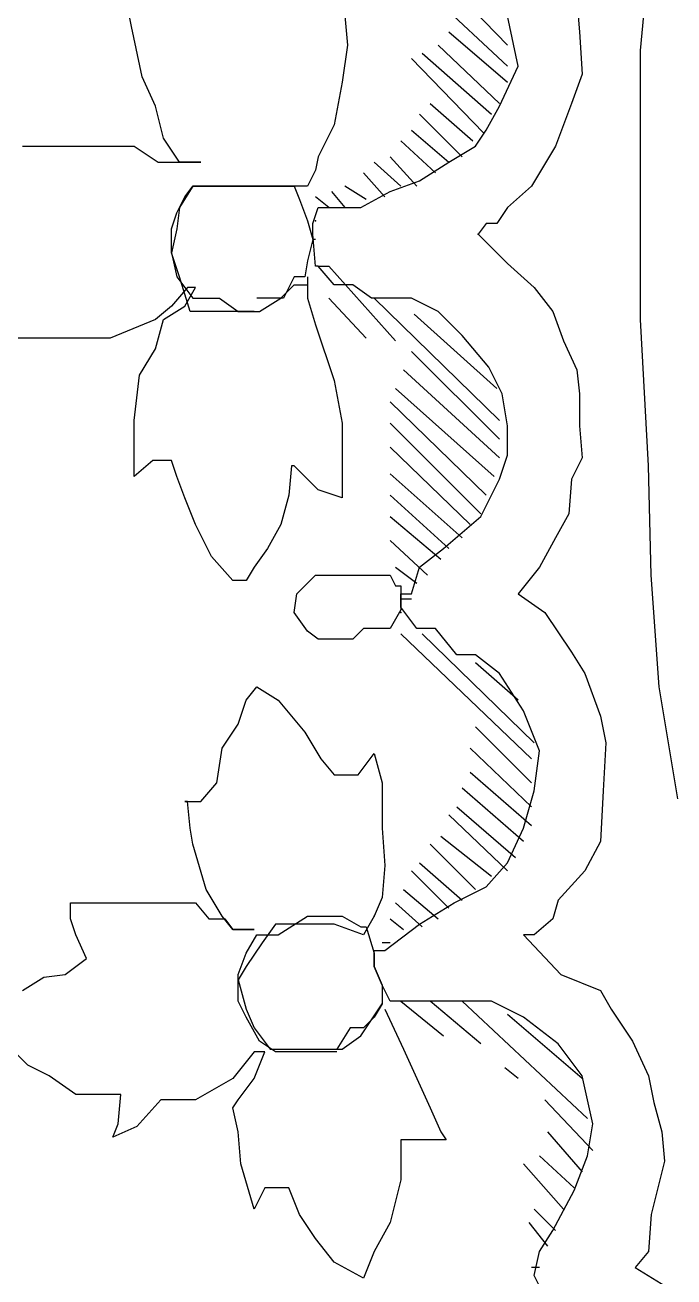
# Model space of a CAD drawing. Extents: x 731654 to 732244, y 4380181 to 4381208.
# Drawn here: x 731680.75 to 731683.185, y 4381038.285 to 4381042.985 of the extents above; entities that cross this region are included whole.
import ezdxf

# ---------------------------------------------------------------- set-up
doc = ezdxf.new("R2010")
doc.units = 0
doc.layers.get('0').update_dxf_attribs({"linetype": 'CONTINUOUS'})

msp = doc.modelspace()

# ---------------------------------------------------------------- linework, layer by layer
at = {"color": 0, "linetype": 'CONTINUOUS'}
for p, q in [((731683.06, 4381042.89), (731683.1, 4381043.33)), ((731683.06, 4381042.89), (731683.1, 4381043.33)), ((731682.27, 4381043.21), (731682.56, 4381042.91)), ((731682.27, 4381043.21), (731682.56, 4381042.91)), ((731682.56, 4381042.83), (731682.24, 4381043.13)), ((731682.56, 4381042.83), (731682.24, 4381043.13)), ((731681.15, 4381042.98), (731681.13, 4381043.08)), ((731681.15, 4381042.98), (731681.13, 4381043.08)), ((731682.82, 4381043.08), (731682.83, 4381042.96)), ((731682.82, 4381043.08), (731682.83, 4381042.96)), ((731681.95, 4381043.02), (731681.96, 4381042.91)), ((731681.95, 4381043.02), (731681.96, 4381042.91)), ((731682.6, 4381042.83), (731682.56, 4381043.02)), ((731682.6, 4381042.83), (731682.56, 4381043.02)), ((731681.19, 4381042.79), (731681.15, 4381042.98)), ((731681.19, 4381042.79), (731681.15, 4381042.98)), ((731682.34, 4381042.96), (731682.56, 4381042.77)), ((731682.34, 4381042.96), (731682.56, 4381042.77)), ((731682.83, 4381042.96), (731682.84, 4381042.8)), ((731682.83, 4381042.96), (731682.84, 4381042.8)), ((731681.96, 4381042.91), (731681.94, 4381042.77)), ((731681.96, 4381042.91), (731681.94, 4381042.77)), ((731682.24, 4381042.88), (731682.5, 4381042.65)), ((731682.24, 4381042.88), (731682.5, 4381042.65)), ((731682.53, 4381042.69), (731682.3, 4381042.91)), ((731682.53, 4381042.69), (731682.3, 4381042.91)), ((731683.06, 4381042.38), (731683.06, 4381042.89)), ((731683.06, 4381042.38), (731683.06, 4381042.89)), ((731682.47, 4381042.58), (731682.2, 4381042.86)), ((731682.47, 4381042.58), (731682.2, 4381042.86)), ((731682.53, 4381042.68), (731682.6, 4381042.83)), ((731682.53, 4381042.68), (731682.6, 4381042.83)), ((731681.24, 4381042.68), (731681.19, 4381042.79)), ((731681.24, 4381042.68), (731681.19, 4381042.79)), ((731682.84, 4381042.8), (731682.8, 4381042.69)), ((731682.84, 4381042.8), (731682.8, 4381042.69)), ((731681.94, 4381042.77), (731681.91, 4381042.61)), ((731681.94, 4381042.77), (731681.91, 4381042.61)), ((731681.27, 4381042.56), (731681.24, 4381042.68)), ((731681.27, 4381042.56), (731681.24, 4381042.68)), ((731682.27, 4381042.69), (731682.43, 4381042.55)), ((731682.27, 4381042.69), (731682.43, 4381042.55)), ((731682.48, 4381042.59), (731682.53, 4381042.68)), ((731682.48, 4381042.59), (731682.53, 4381042.68)), ((731682.8, 4381042.69), (731682.74, 4381042.53)), ((731682.8, 4381042.69), (731682.74, 4381042.53)), ((731682.39, 4381042.49), (731682.23, 4381042.65)), ((731682.39, 4381042.49), (731682.23, 4381042.65)), ((731681.91, 4381042.61), (731681.85, 4381042.49)), ((731681.91, 4381042.61), (731681.85, 4381042.49)), ((731682.2, 4381042.59), (731682.34, 4381042.47)), ((731682.2, 4381042.59), (731682.34, 4381042.47)), ((731682.44, 4381042.53), (731682.48, 4381042.59)), ((731682.44, 4381042.53), (731682.48, 4381042.59)), ((731681.33, 4381042.47), (731681.27, 4381042.56)), ((731681.33, 4381042.47), (731681.27, 4381042.56)), ((731682.29, 4381042.43), (731682.16, 4381042.55)), ((731682.29, 4381042.43), (731682.16, 4381042.55)), ((731680.74, 4381042.53), (731680.85, 4381042.53)), ((731680.74, 4381042.53), (731680.85, 4381042.53)), ((731680.85, 4381042.53), (731680.95, 4381042.53)), ((731680.85, 4381042.53), (731680.95, 4381042.53)), ((731680.95, 4381042.53), (731681.16, 4381042.53)), ((731680.95, 4381042.53), (731681.16, 4381042.53)), ((731681.16, 4381042.53), (731681.25, 4381042.47)), ((731681.16, 4381042.53), (731681.25, 4381042.47)), ((731682.34, 4381042.47), (731682.44, 4381042.53)), ((731682.34, 4381042.47), (731682.44, 4381042.53)), ((731682.74, 4381042.53), (731682.65, 4381042.38)), ((731682.74, 4381042.53), (731682.65, 4381042.38)), ((731681.25, 4381042.47), (731681.32, 4381042.47)), ((731681.25, 4381042.47), (731681.32, 4381042.47)), ((731681.32, 4381042.47), (731681.38, 4381042.47)), ((731681.32, 4381042.47), (731681.38, 4381042.47)), ((731681.4, 4381042.47), (731681.33, 4381042.47)), ((731681.4, 4381042.47), (731681.33, 4381042.47)), ((731681.38, 4381042.47), (731681.41, 4381042.47)), ((731681.38, 4381042.47), (731681.41, 4381042.47)), ((731681.41, 4381042.47), (731681.4, 4381042.47)), ((731681.41, 4381042.47), (731681.4, 4381042.47)), ((731681.85, 4381042.49), (731681.84, 4381042.44)), ((731681.85, 4381042.49), (731681.84, 4381042.44)), ((731682.16, 4381042.38), (731682.06, 4381042.47)), ((731682.16, 4381042.38), (731682.06, 4381042.47)), ((731682.12, 4381042.49), (731682.22, 4381042.38)), ((731682.12, 4381042.49), (731682.22, 4381042.38)), ((731682.23, 4381042.4), (731682.34, 4381042.47)), ((731682.23, 4381042.4), (731682.34, 4381042.47)), ((731681.84, 4381042.44), (731681.81, 4381042.38)), ((731681.84, 4381042.44), (731681.81, 4381042.38)), ((731682.02, 4381042.43), (731682.1, 4381042.34)), ((731682.02, 4381042.43), (731682.1, 4381042.34)), ((731682.12, 4381042.36), (731682.23, 4381042.4)), ((731682.12, 4381042.36), (731682.23, 4381042.4)), ((731681.38, 4381042.38), (731681.33, 4381042.3)), ((731681.38, 4381042.38), (731681.33, 4381042.3)), ((731681.35, 4381042.34), (731681.38, 4381042.38)), ((731681.35, 4381042.34), (731681.38, 4381042.38)), ((731681.47, 4381042.38), (731681.38, 4381042.38)), ((731681.38, 4381042.38), (731681.44, 4381042.38)), ((731681.47, 4381042.38), (731681.38, 4381042.38)), ((731681.38, 4381042.38), (731681.44, 4381042.38)), ((731681.44, 4381042.38), (731681.5, 4381042.38)), ((731681.44, 4381042.38), (731681.5, 4381042.38)), ((731681.56, 4381042.38), (731681.47, 4381042.38)), ((731681.56, 4381042.38), (731681.47, 4381042.38)), ((731681.5, 4381042.38), (731681.58, 4381042.38)), ((731681.5, 4381042.38), (731681.58, 4381042.38)), ((731681.64, 4381042.38), (731681.56, 4381042.38)), ((731681.64, 4381042.38), (731681.56, 4381042.38)), ((731681.58, 4381042.38), (731681.66, 4381042.38)), ((731681.58, 4381042.38), (731681.66, 4381042.38)), ((731681.75, 4381042.38), (731681.64, 4381042.38)), ((731681.75, 4381042.38), (731681.64, 4381042.38)), ((731681.66, 4381042.38), (731681.76, 4381042.38)), ((731681.66, 4381042.38), (731681.76, 4381042.38)), ((731681.81, 4381042.38), (731681.75, 4381042.38)), ((731681.81, 4381042.38), (731681.75, 4381042.38)), ((731681.76, 4381042.38), (731681.78, 4381042.33)), ((731681.76, 4381042.38), (731681.78, 4381042.33)), ((731681.9, 4381042.36), (731681.95, 4381042.3)), ((731681.9, 4381042.36), (731681.95, 4381042.3)), ((731682.03, 4381042.33), (731681.95, 4381042.38)), ((731682.03, 4381042.33), (731681.95, 4381042.38)), ((731682.01, 4381042.3), (731682.12, 4381042.36)), ((731682.01, 4381042.3), (731682.12, 4381042.36)), ((731682.65, 4381042.38), (731682.56, 4381042.3)), ((731682.65, 4381042.38), (731682.56, 4381042.3)), ((731683.06, 4381041.88), (731683.06, 4381042.38)), ((731683.06, 4381041.88), (731683.06, 4381042.38)), ((731681.32, 4381042.28), (731681.35, 4381042.34)), ((731681.32, 4381042.28), (731681.35, 4381042.34)), ((731681.78, 4381042.33), (731681.81, 4381042.25)), ((731681.78, 4381042.33), (731681.81, 4381042.25)), ((731681.89, 4381042.3), (731681.84, 4381042.34)), ((731681.89, 4381042.3), (731681.84, 4381042.34)), ((731681.3, 4381042.22), (731681.32, 4381042.28)), ((731681.3, 4381042.22), (731681.32, 4381042.28)), ((731681.33, 4381042.3), (731681.32, 4381042.22)), ((731681.33, 4381042.3), (731681.32, 4381042.22)), ((731681.83, 4381042.24), (731681.85, 4381042.3)), ((731681.83, 4381042.24), (731681.85, 4381042.3)), ((731681.85, 4381042.3), (731681.89, 4381042.3)), ((731681.85, 4381042.3), (731681.89, 4381042.3)), ((731681.89, 4381042.3), (731682.01, 4381042.3)), ((731681.89, 4381042.3), (731682.01, 4381042.3)), ((731682.56, 4381042.3), (731682.52, 4381042.24)), ((731682.56, 4381042.3), (731682.52, 4381042.24)), ((731681.32, 4381042.22), (731681.3, 4381042.13)), ((731681.3, 4381042.13), (731681.3, 4381042.22)), ((731681.32, 4381042.22), (731681.3, 4381042.13)), ((731681.3, 4381042.13), (731681.3, 4381042.22)), ((731681.81, 4381042.25), (731681.83, 4381042.18)), ((731681.81, 4381042.25), (731681.83, 4381042.18)), ((731681.83, 4381042.2), (731681.83, 4381042.24)), ((731681.83, 4381042.2), (731681.83, 4381042.24)), ((731682.48, 4381042.24), (731682.45, 4381042.2)), ((731682.48, 4381042.24), (731682.45, 4381042.2)), ((731682.52, 4381042.24), (731682.48, 4381042.24)), ((731682.52, 4381042.24), (731682.48, 4381042.24)), ((731681.83, 4381042.18), (731681.81, 4381042.1)), ((731681.83, 4381042.18), (731681.81, 4381042.1)), ((731681.84, 4381042.08), (731681.83, 4381042.2)), ((731681.84, 4381042.08), (731681.83, 4381042.2)), ((731681.84, 4381042.18), (731681.83, 4381042.18)), ((731681.84, 4381042.18), (731681.83, 4381042.18)), ((731682.45, 4381042.2), (731682.56, 4381042.09)), ((731682.45, 4381042.2), (731682.56, 4381042.09)), ((731681.3, 4381042.13), (731681.32, 4381042.04)), ((731681.33, 4381042.04), (731681.3, 4381042.13)), ((731681.3, 4381042.13), (731681.32, 4381042.04)), ((731681.33, 4381042.04), (731681.3, 4381042.13)), ((731681.81, 4381042.1), (731681.8, 4381042.04)), ((731681.81, 4381042.1), (731681.8, 4381042.04)), ((731681.85, 4381042.08), (731681.84, 4381042.08)), ((731681.85, 4381042.08), (731681.84, 4381042.08)), ((731681.91, 4381042.01), (731681.85, 4381042.08)), ((731681.85, 4381042.08), (731681.89, 4381042.08)), ((731681.91, 4381042.01), (731681.85, 4381042.08)), ((731681.85, 4381042.08), (731681.89, 4381042.08)), ((731681.89, 4381042.08), (731682.14, 4381041.8)), ((731681.89, 4381042.08), (731682.14, 4381041.8)), ((731682.56, 4381042.09), (731682.66, 4381042)), ((731682.56, 4381042.09), (731682.66, 4381042)), ((731681.32, 4381042.04), (731681.38, 4381041.96)), ((731681.32, 4381042.04), (731681.38, 4381041.96)), ((731681.37, 4381041.91), (731681.33, 4381042.04)), ((731681.37, 4381041.91), (731681.33, 4381042.04)), ((731681.76, 4381042.04), (731681.72, 4381041.96)), ((731681.76, 4381042.04), (731681.72, 4381041.96)), ((731681.8, 4381042.04), (731681.76, 4381042.04)), ((731681.8, 4381042.04), (731681.76, 4381042.04)), ((731681.81, 4381042.04), (731681.81, 4381041.96)), ((731681.81, 4381042.04), (731681.81, 4381041.96)), ((731681.36, 4381042), (731681.3, 4381041.93)), ((731681.36, 4381042), (731681.3, 4381041.93)), ((731681.35, 4381041.93), (731681.39, 4381042)), ((731681.35, 4381041.93), (731681.39, 4381042)), ((731681.39, 4381042), (731681.36, 4381042)), ((731681.39, 4381042), (731681.36, 4381042)), ((731681.71, 4381041.96), (731681.76, 4381042.01)), ((731681.71, 4381041.96), (731681.76, 4381042.01)), ((731681.76, 4381042.01), (731681.81, 4381042.01)), ((731681.76, 4381042.01), (731681.81, 4381042.01)), ((731681.98, 4381042.01), (731681.91, 4381042.01)), ((731681.98, 4381042.01), (731681.91, 4381042.01)), ((731682.05, 4381041.96), (731681.98, 4381042.01)), ((731682.05, 4381041.96), (731681.98, 4381042.01)), ((731682.66, 4381042), (731682.73, 4381041.91)), ((731682.66, 4381042), (731682.73, 4381041.91)), ((731681.3, 4381041.93), (731681.24, 4381041.88)), ((731681.3, 4381041.93), (731681.24, 4381041.88)), ((731681.27, 4381041.88), (731681.35, 4381041.93)), ((731681.27, 4381041.88), (731681.35, 4381041.93)), ((731681.38, 4381041.96), (731681.48, 4381041.96)), ((731681.38, 4381041.96), (731681.48, 4381041.96)), ((731681.48, 4381041.96), (731681.55, 4381041.91)), ((731681.48, 4381041.96), (731681.55, 4381041.91)), ((731681.67, 4381041.96), (731681.62, 4381041.96)), ((731681.67, 4381041.96), (731681.62, 4381041.96)), ((731681.63, 4381041.91), (731681.71, 4381041.96)), ((731681.63, 4381041.91), (731681.71, 4381041.96)), ((731681.72, 4381041.96), (731681.67, 4381041.96)), ((731681.72, 4381041.96), (731681.67, 4381041.96)), ((731681.81, 4381041.96), (731681.84, 4381041.86)), ((731681.81, 4381041.96), (731681.84, 4381041.86)), ((731682.03, 4381041.81), (731681.89, 4381041.96)), ((731682.03, 4381041.81), (731681.89, 4381041.96)), ((731682.2, 4381041.96), (731682.05, 4381041.96)), ((731682.2, 4381041.96), (731682.05, 4381041.96)), ((731682.53, 4381041.5), (731682.06, 4381041.96)), ((731682.53, 4381041.5), (731682.06, 4381041.96)), ((731682.3, 4381041.91), (731682.2, 4381041.96)), ((731682.3, 4381041.91), (731682.2, 4381041.96)), ((731681.24, 4381041.88), (731681.07, 4381041.81)), ((731681.24, 4381041.88), (731681.07, 4381041.81)), ((731681.24, 4381041.77), (731681.27, 4381041.88)), ((731681.24, 4381041.77), (731681.27, 4381041.88)), ((731681.42, 4381041.91), (731681.37, 4381041.91)), ((731681.42, 4381041.91), (731681.37, 4381041.91)), ((731681.47, 4381041.91), (731681.42, 4381041.91)), ((731681.47, 4381041.91), (731681.42, 4381041.91)), ((731681.53, 4381041.91), (731681.47, 4381041.91)), ((731681.53, 4381041.91), (731681.47, 4381041.91)), ((731681.61, 4381041.91), (731681.53, 4381041.91)), ((731681.61, 4381041.91), (731681.53, 4381041.91)), ((731681.55, 4381041.91), (731681.63, 4381041.91)), ((731681.55, 4381041.91), (731681.63, 4381041.91)), ((731682.21, 4381041.9), (731682.52, 4381041.62)), ((731682.21, 4381041.9), (731682.52, 4381041.62)), ((731682.39, 4381041.82), (731682.3, 4381041.91)), ((731682.39, 4381041.82), (731682.3, 4381041.91)), ((731682.73, 4381041.91), (731682.77, 4381041.8)), ((731682.73, 4381041.91), (731682.77, 4381041.8)), ((731683.09, 4381041.33), (731683.06, 4381041.88)), ((731683.09, 4381041.33), (731683.06, 4381041.88)), ((731681.84, 4381041.86), (731681.91, 4381041.65)), ((731681.84, 4381041.86), (731681.91, 4381041.65)), ((731680.82, 4381041.81), (731680.71, 4381041.81)), ((731680.82, 4381041.81), (731680.71, 4381041.81)), ((731680.93, 4381041.81), (731680.82, 4381041.81)), ((731680.93, 4381041.81), (731680.82, 4381041.81)), ((731681.07, 4381041.81), (731680.93, 4381041.81)), ((731681.07, 4381041.81), (731680.93, 4381041.81)), ((731682.49, 4381041.7), (731682.39, 4381041.82)), ((731682.49, 4381041.7), (731682.39, 4381041.82)), ((731682.77, 4381041.8), (731682.82, 4381041.69)), ((731682.77, 4381041.8), (731682.82, 4381041.69)), ((731681.18, 4381041.67), (731681.24, 4381041.77)), ((731681.18, 4381041.67), (731681.24, 4381041.77)), ((731682.2, 4381041.76), (731682.53, 4381041.43)), ((731682.2, 4381041.76), (731682.53, 4381041.43)), ((731682.54, 4381041.6), (731682.49, 4381041.7)), ((731682.54, 4381041.6), (731682.49, 4381041.7)), ((731681.16, 4381041.5), (731681.18, 4381041.67)), ((731681.16, 4381041.5), (731681.18, 4381041.67)), ((731681.91, 4381041.65), (731681.94, 4381041.49)), ((731681.91, 4381041.65), (731681.94, 4381041.49)), ((731682.53, 4381041.36), (731682.17, 4381041.69)), ((731682.53, 4381041.36), (731682.17, 4381041.69)), ((731682.82, 4381041.69), (731682.83, 4381041.6)), ((731682.82, 4381041.69), (731682.83, 4381041.6)), ((731682.14, 4381041.62), (731682.51, 4381041.29)), ((731682.14, 4381041.62), (731682.51, 4381041.29)), ((731682.56, 4381041.48), (731682.54, 4381041.6)), ((731682.56, 4381041.48), (731682.54, 4381041.6)), ((731682.83, 4381041.6), (731682.83, 4381041.48)), ((731682.83, 4381041.6), (731682.83, 4381041.48)), ((731682.48, 4381041.22), (731682.12, 4381041.57)), ((731682.48, 4381041.22), (731682.12, 4381041.57)), ((731681.16, 4381041.4), (731681.16, 4381041.5)), ((731681.16, 4381041.4), (731681.16, 4381041.5)), ((731681.94, 4381041.49), (731681.94, 4381041.39)), ((731681.94, 4381041.49), (731681.94, 4381041.39)), ((731682.12, 4381041.49), (731682.46, 4381041.15)), ((731682.12, 4381041.49), (731682.46, 4381041.15)), ((731682.56, 4381041.37), (731682.56, 4381041.48)), ((731682.56, 4381041.37), (731682.56, 4381041.48)), ((731682.83, 4381041.48), (731682.84, 4381041.36)), ((731682.83, 4381041.48), (731682.84, 4381041.36)), ((731681.16, 4381041.29), (731681.16, 4381041.4)), ((731681.16, 4381041.29), (731681.16, 4381041.4)), ((731681.94, 4381041.39), (731681.94, 4381041.3)), ((731681.94, 4381041.39), (731681.94, 4381041.3)), ((731682.42, 4381041.11), (731682.12, 4381041.4)), ((731682.42, 4381041.11), (731682.12, 4381041.4)), ((731682.53, 4381041.28), (731682.56, 4381041.37)), ((731682.53, 4381041.28), (731682.56, 4381041.37)), ((731681.23, 4381041.35), (731681.16, 4381041.29)), ((731681.23, 4381041.35), (731681.16, 4381041.29)), ((731681.3, 4381041.35), (731681.23, 4381041.35)), ((731681.3, 4381041.35), (731681.23, 4381041.35)), ((731681.32, 4381041.29), (731681.3, 4381041.35)), ((731681.32, 4381041.29), (731681.3, 4381041.35)), ((731681.75, 4381041.33), (731681.74, 4381041.22)), ((731681.75, 4381041.33), (731681.74, 4381041.22)), ((731681.76, 4381041.33), (731681.75, 4381041.33)), ((731681.76, 4381041.33), (731681.75, 4381041.33)), ((731681.85, 4381041.24), (731681.76, 4381041.33)), ((731681.85, 4381041.24), (731681.76, 4381041.33)), ((731682.84, 4381041.36), (731682.8, 4381041.28)), ((731682.84, 4381041.36), (731682.8, 4381041.28)), ((731683.1, 4381040.92), (731683.09, 4381041.33)), ((731683.1, 4381040.92), (731683.09, 4381041.33)), ((731681.35, 4381041.21), (731681.32, 4381041.29)), ((731681.35, 4381041.21), (731681.32, 4381041.29)), ((731681.94, 4381041.3), (731681.94, 4381041.24)), ((731681.94, 4381041.3), (731681.94, 4381041.24)), ((731682.12, 4381041.3), (731682.39, 4381041.06)), ((731682.12, 4381041.3), (731682.39, 4381041.06)), ((731682.46, 4381041.14), (731682.53, 4381041.28)), ((731682.46, 4381041.14), (731682.53, 4381041.28)), ((731682.8, 4381041.28), (731682.79, 4381041.15)), ((731682.8, 4381041.28), (731682.79, 4381041.15)), ((731681.94, 4381041.21), (731681.85, 4381041.24)), ((731681.94, 4381041.21), (731681.85, 4381041.24)), ((731681.94, 4381041.24), (731681.94, 4381041.21)), ((731681.94, 4381041.24), (731681.94, 4381041.21)), ((731681.39, 4381041.11), (731681.35, 4381041.21)), ((731681.39, 4381041.11), (731681.35, 4381041.21)), ((731681.74, 4381041.22), (731681.71, 4381041.11)), ((731681.74, 4381041.22), (731681.71, 4381041.11)), ((731682.34, 4381041.02), (731682.12, 4381041.22)), ((731682.34, 4381041.02), (731682.12, 4381041.22)), ((731682.12, 4381041.14), (731682.31, 4381040.98)), ((731682.12, 4381041.14), (731682.31, 4381040.98)), ((731682.32, 4381041.02), (731682.46, 4381041.14)), ((731682.32, 4381041.02), (731682.46, 4381041.14)), ((731682.79, 4381041.15), (731682.74, 4381041.06)), ((731682.79, 4381041.15), (731682.74, 4381041.06)), ((731681.45, 4381040.99), (731681.39, 4381041.11)), ((731681.45, 4381040.99), (731681.39, 4381041.11)), ((731681.71, 4381041.11), (731681.66, 4381041.02)), ((731681.71, 4381041.11), (731681.66, 4381041.02)), ((731682.26, 4381040.92), (731682.12, 4381041.05)), ((731682.26, 4381040.92), (731682.12, 4381041.05)), ((731682.74, 4381041.06), (731682.68, 4381040.95)), ((731682.74, 4381041.06), (731682.68, 4381040.95)), ((731681.53, 4381040.9), (731681.45, 4381040.99)), ((731681.53, 4381040.9), (731681.45, 4381040.99)), ((731681.66, 4381041.02), (731681.61, 4381040.95)), ((731681.66, 4381041.02), (731681.61, 4381040.95)), ((731682.23, 4381040.95), (731682.32, 4381041.02)), ((731682.23, 4381040.95), (731682.32, 4381041.02)), ((731681.61, 4381040.95), (731681.58, 4381040.9)), ((731681.61, 4381040.95), (731681.58, 4381040.9)), ((731682.14, 4381040.95), (731682.22, 4381040.89)), ((731682.14, 4381040.95), (731682.22, 4381040.89)), ((731682.2, 4381040.85), (731682.23, 4381040.95)), ((731682.2, 4381040.85), (731682.23, 4381040.95)), ((731682.68, 4381040.95), (731682.64, 4381040.9)), ((731682.68, 4381040.95), (731682.64, 4381040.9)), ((731681.58, 4381040.9), (731681.53, 4381040.9)), ((731681.58, 4381040.9), (731681.53, 4381040.9)), ((731681.77, 4381040.85), (731681.84, 4381040.92)), ((731681.77, 4381040.85), (731681.84, 4381040.92)), ((731681.84, 4381040.92), (731681.93, 4381040.92)), ((731681.84, 4381040.92), (731681.93, 4381040.92)), ((731681.93, 4381040.92), (731681.98, 4381040.92)), ((731681.93, 4381040.92), (731681.98, 4381040.92)), ((731681.98, 4381040.92), (731682.05, 4381040.92)), ((731681.98, 4381040.92), (731682.05, 4381040.92)), ((731682.05, 4381040.92), (731682.12, 4381040.92)), ((731682.05, 4381040.92), (731682.12, 4381040.92)), ((731682.12, 4381040.92), (731682.14, 4381040.88)), ((731682.12, 4381040.92), (731682.14, 4381040.88)), ((731682.64, 4381040.9), (731682.6, 4381040.85)), ((731682.64, 4381040.9), (731682.6, 4381040.85)), ((731683.13, 4381040.5), (731683.1, 4381040.92)), ((731683.13, 4381040.5), (731683.1, 4381040.92)), ((731681.76, 4381040.78), (731681.77, 4381040.85)), ((731681.76, 4381040.78), (731681.77, 4381040.85)), ((731682.14, 4381040.88), (731682.16, 4381040.88)), ((731682.14, 4381040.88), (731682.16, 4381040.88)), ((731682.16, 4381040.88), (731682.16, 4381040.79)), ((731682.16, 4381040.88), (731682.16, 4381040.79)), ((731682.16, 4381040.8), (731682.16, 4381040.85)), ((731682.16, 4381040.85), (731682.2, 4381040.85)), ((731682.16, 4381040.8), (731682.16, 4381040.85)), ((731682.16, 4381040.85), (731682.2, 4381040.85)), ((731682.6, 4381040.85), (731682.7, 4381040.78)), ((731682.6, 4381040.85), (731682.7, 4381040.78)), ((731682.2, 4381040.83), (731682.16, 4381040.83)), ((731682.2, 4381040.83), (731682.16, 4381040.83)), ((731682.22, 4381040.72), (731682.16, 4381040.8)), ((731682.22, 4381040.72), (731682.16, 4381040.8)), ((731681.81, 4381040.71), (731681.76, 4381040.78)), ((731681.81, 4381040.71), (731681.76, 4381040.78)), ((731682.16, 4381040.79), (731682.12, 4381040.72)), ((731682.16, 4381040.79), (731682.12, 4381040.72)), ((731682.7, 4381040.78), (731682.8, 4381040.63)), ((731682.7, 4381040.78), (731682.8, 4381040.63)), ((731681.85, 4381040.68), (731681.81, 4381040.71)), ((731681.85, 4381040.68), (731681.81, 4381040.71)), ((731682.02, 4381040.72), (731681.98, 4381040.68)), ((731682.02, 4381040.72), (731681.98, 4381040.68)), ((731682.09, 4381040.72), (731682.02, 4381040.72)), ((731682.09, 4381040.72), (731682.02, 4381040.72)), ((731682.12, 4381040.72), (731682.09, 4381040.72)), ((731682.12, 4381040.72), (731682.09, 4381040.72)), ((731682.29, 4381040.72), (731682.22, 4381040.72)), ((731682.29, 4381040.72), (731682.22, 4381040.72)), ((731682.37, 4381040.62), (731682.29, 4381040.72)), ((731682.37, 4381040.62), (731682.29, 4381040.72)), ((731681.91, 4381040.68), (731681.85, 4381040.68)), ((731681.91, 4381040.68), (731681.85, 4381040.68)), ((731681.94, 4381040.68), (731681.91, 4381040.68)), ((731681.94, 4381040.68), (731681.91, 4381040.68)), ((731681.98, 4381040.68), (731681.94, 4381040.68)), ((731681.98, 4381040.68), (731681.94, 4381040.68)), ((731682.65, 4381040.23), (731682.16, 4381040.7)), ((731682.65, 4381040.23), (731682.16, 4381040.7)), ((731682.24, 4381040.7), (731682.66, 4381040.29)), ((731682.24, 4381040.7), (731682.66, 4381040.29)), ((731682.44, 4381040.62), (731682.37, 4381040.62)), ((731682.44, 4381040.62), (731682.37, 4381040.62)), ((731682.53, 4381040.55), (731682.44, 4381040.62)), ((731682.53, 4381040.55), (731682.44, 4381040.62)), ((731682.8, 4381040.63), (731682.85, 4381040.55)), ((731682.8, 4381040.63), (731682.85, 4381040.55)), ((731682.6, 4381040.45), (731682.44, 4381040.59)), ((731682.6, 4381040.45), (731682.44, 4381040.59)), ((731682.62, 4381040.41), (731682.53, 4381040.55)), ((731682.62, 4381040.41), (731682.53, 4381040.55)), ((731682.85, 4381040.55), (731682.91, 4381040.39)), ((731682.85, 4381040.55), (731682.91, 4381040.39)), ((731681.58, 4381040.45), (731681.62, 4381040.5)), ((731681.58, 4381040.45), (731681.62, 4381040.5)), ((731681.62, 4381040.5), (731681.7, 4381040.45)), ((731681.62, 4381040.5), (731681.7, 4381040.45)), ((731683.2, 4381040.08), (731683.13, 4381040.5)), ((731683.2, 4381040.08), (731683.13, 4381040.5)), ((731681.55, 4381040.36), (731681.58, 4381040.45)), ((731681.55, 4381040.36), (731681.58, 4381040.45)), ((731681.7, 4381040.45), (731681.8, 4381040.33)), ((731681.7, 4381040.45), (731681.8, 4381040.33)), ((731682.68, 4381040.26), (731682.62, 4381040.41)), ((731682.68, 4381040.26), (731682.62, 4381040.41)), ((731682.91, 4381040.39), (731682.93, 4381040.29)), ((731682.91, 4381040.39), (731682.93, 4381040.29)), ((731681.49, 4381040.27), (731681.55, 4381040.36)), ((731681.49, 4381040.27), (731681.55, 4381040.36)), ((731681.8, 4381040.33), (731681.86, 4381040.23)), ((731681.8, 4381040.33), (731681.86, 4381040.23)), ((731682.44, 4381040.35), (731682.65, 4381040.14)), ((731682.44, 4381040.35), (731682.65, 4381040.14)), ((731682.93, 4381040.29), (731682.92, 4381040.11)), ((731682.93, 4381040.29), (731682.92, 4381040.11)), ((731681.47, 4381040.14), (731681.49, 4381040.27)), ((731681.47, 4381040.14), (731681.49, 4381040.27)), ((731682, 4381040.17), (731682.06, 4381040.25)), ((731682, 4381040.17), (731682.06, 4381040.25)), ((731682.06, 4381040.25), (731682.09, 4381040.14)), ((731682.06, 4381040.25), (731682.09, 4381040.14)), ((731682.65, 4381040.05), (731682.42, 4381040.27)), ((731682.65, 4381040.05), (731682.42, 4381040.27)), ((731682.66, 4381040.11), (731682.68, 4381040.26)), ((731682.66, 4381040.11), (731682.68, 4381040.26)), ((731681.86, 4381040.23), (731681.91, 4381040.17)), ((731681.86, 4381040.23), (731681.91, 4381040.17)), ((731681.91, 4381040.17), (731681.95, 4381040.17)), ((731681.91, 4381040.17), (731681.95, 4381040.17)), ((731681.95, 4381040.17), (731682, 4381040.17)), ((731681.95, 4381040.17), (731682, 4381040.17)), ((731682.42, 4381040.18), (731682.65, 4381039.98)), ((731682.42, 4381040.18), (731682.65, 4381039.98)), ((731681.41, 4381040.07), (731681.47, 4381040.14)), ((731681.41, 4381040.07), (731681.47, 4381040.14)), ((731682.09, 4381040.14), (731682.09, 4381039.97)), ((731682.09, 4381040.14), (731682.09, 4381039.97)), ((731682.62, 4381039.92), (731682.39, 4381040.12)), ((731682.62, 4381039.92), (731682.39, 4381040.12)), ((731682.62, 4381039.97), (731682.66, 4381040.11)), ((731682.62, 4381039.97), (731682.66, 4381040.11)), ((731682.92, 4381040.11), (731682.91, 4381039.92)), ((731682.92, 4381040.11), (731682.91, 4381039.92)), ((731681.36, 4381040.07), (731681.35, 4381040.07)), ((731681.35, 4381040.07), (731681.41, 4381040.07)), ((731681.36, 4381040.07), (731681.35, 4381040.07)), ((731681.35, 4381040.07), (731681.41, 4381040.07)), ((731681.37, 4381039.97), (731681.36, 4381040.07)), ((731681.37, 4381039.97), (731681.36, 4381040.07)), ((731682.37, 4381040.05), (731682.59, 4381039.86)), ((731682.37, 4381040.05), (731682.59, 4381039.86)), ((731682.56, 4381039.81), (731682.34, 4381040.02)), ((731682.56, 4381039.81), (731682.34, 4381040.02)), ((731681.38, 4381039.91), (731681.37, 4381039.97)), ((731681.38, 4381039.91), (731681.37, 4381039.97)), ((731682.09, 4381039.97), (731682.1, 4381039.83)), ((731682.09, 4381039.97), (731682.1, 4381039.83)), ((731682.56, 4381039.84), (731682.62, 4381039.97)), ((731682.56, 4381039.84), (731682.62, 4381039.97)), ((731681.43, 4381039.74), (731681.38, 4381039.91)), ((731681.43, 4381039.74), (731681.38, 4381039.91)), ((731682.44, 4381039.74), (731682.27, 4381039.91)), ((731682.44, 4381039.74), (731682.27, 4381039.91)), ((731682.31, 4381039.94), (731682.5, 4381039.79)), ((731682.31, 4381039.94), (731682.5, 4381039.79)), ((731682.91, 4381039.92), (731682.85, 4381039.81)), ((731682.91, 4381039.92), (731682.85, 4381039.81)), ((731682.1, 4381039.83), (731682.09, 4381039.71)), ((731682.1, 4381039.83), (731682.09, 4381039.71)), ((731682.23, 4381039.84), (731682.39, 4381039.7)), ((731682.23, 4381039.84), (731682.39, 4381039.7)), ((731682.48, 4381039.75), (731682.56, 4381039.84)), ((731682.48, 4381039.75), (731682.56, 4381039.84)), ((731682.34, 4381039.67), (731682.2, 4381039.81)), ((731682.34, 4381039.67), (731682.2, 4381039.81)), ((731682.85, 4381039.81), (731682.75, 4381039.7)), ((731682.85, 4381039.81), (731682.75, 4381039.7)), ((731681.49, 4381039.64), (731681.43, 4381039.74)), ((731681.49, 4381039.64), (731681.43, 4381039.74)), ((731682.17, 4381039.74), (731682.3, 4381039.63)), ((731682.17, 4381039.74), (731682.3, 4381039.63)), ((731682.36, 4381039.69), (731682.48, 4381039.75)), ((731682.36, 4381039.69), (731682.48, 4381039.75)), ((731680.92, 4381039.63), (731680.92, 4381039.69)), ((731680.92, 4381039.69), (731681.02, 4381039.69)), ((731680.92, 4381039.63), (731680.92, 4381039.69)), ((731680.92, 4381039.69), (731681.02, 4381039.69)), ((731681.02, 4381039.69), (731681.19, 4381039.69)), ((731681.02, 4381039.69), (731681.19, 4381039.69)), ((731681.19, 4381039.69), (731681.32, 4381039.69)), ((731681.19, 4381039.69), (731681.32, 4381039.69)), ((731681.32, 4381039.69), (731681.39, 4381039.69)), ((731681.32, 4381039.69), (731681.39, 4381039.69)), ((731681.39, 4381039.69), (731681.44, 4381039.63)), ((731681.39, 4381039.69), (731681.44, 4381039.63)), ((731682.09, 4381039.71), (731682.06, 4381039.64)), ((731682.09, 4381039.71), (731682.06, 4381039.64)), ((731682.24, 4381039.6), (731682.14, 4381039.69)), ((731682.24, 4381039.6), (731682.14, 4381039.69)), ((731682.23, 4381039.61), (731682.36, 4381039.69)), ((731682.23, 4381039.61), (731682.36, 4381039.69)), ((731682.75, 4381039.7), (731682.73, 4381039.63)), ((731682.75, 4381039.7), (731682.73, 4381039.63)), ((731680.94, 4381039.57), (731680.92, 4381039.63)), ((731680.94, 4381039.57), (731680.92, 4381039.63)), ((731681.44, 4381039.63), (731681.5, 4381039.63)), ((731681.44, 4381039.63), (731681.5, 4381039.63)), ((731681.53, 4381039.59), (731681.49, 4381039.64)), ((731681.53, 4381039.59), (731681.49, 4381039.64)), ((731681.5, 4381039.63), (731681.53, 4381039.59)), ((731681.5, 4381039.63), (731681.53, 4381039.59)), ((731681.7, 4381039.57), (731681.81, 4381039.64)), ((731681.7, 4381039.57), (731681.81, 4381039.64)), ((731681.81, 4381039.64), (731681.85, 4381039.64)), ((731681.81, 4381039.64), (731681.85, 4381039.64)), ((731681.85, 4381039.64), (731681.94, 4381039.64)), ((731681.85, 4381039.64), (731681.94, 4381039.64)), ((731681.94, 4381039.64), (731682.01, 4381039.6)), ((731681.94, 4381039.64), (731682.01, 4381039.6)), ((731682.06, 4381039.64), (731682.02, 4381039.57)), ((731682.06, 4381039.64), (731682.02, 4381039.57)), ((731682.12, 4381039.63), (731682.17, 4381039.59)), ((731682.12, 4381039.63), (731682.17, 4381039.59)), ((731682.73, 4381039.63), (731682.66, 4381039.57)), ((731682.73, 4381039.63), (731682.66, 4381039.57)), ((731681.53, 4381039.59), (731681.58, 4381039.59)), ((731681.61, 4381039.59), (731681.53, 4381039.59)), ((731681.53, 4381039.59), (731681.58, 4381039.59)), ((731681.61, 4381039.59), (731681.53, 4381039.59)), ((731681.58, 4381039.59), (731681.61, 4381039.59)), ((731681.58, 4381039.59), (731681.61, 4381039.59)), ((731681.69, 4381039.61), (731681.64, 4381039.54)), ((731681.69, 4381039.61), (731681.64, 4381039.54)), ((731681.76, 4381039.61), (731681.69, 4381039.61)), ((731681.76, 4381039.61), (731681.69, 4381039.61)), ((731681.84, 4381039.61), (731681.76, 4381039.61)), ((731681.84, 4381039.61), (731681.76, 4381039.61)), ((731681.91, 4381039.61), (731681.84, 4381039.61)), ((731681.91, 4381039.61), (731681.84, 4381039.61)), ((731682.02, 4381039.57), (731681.91, 4381039.61)), ((731682.02, 4381039.57), (731681.91, 4381039.61)), ((731682.01, 4381039.6), (731682.03, 4381039.6)), ((731682.01, 4381039.6), (731682.03, 4381039.6)), ((731682.03, 4381039.6), (731682.06, 4381039.5)), ((731682.03, 4381039.6), (731682.06, 4381039.5)), ((731682.1, 4381039.51), (731682.23, 4381039.61)), ((731682.1, 4381039.51), (731682.23, 4381039.61)), ((731680.98, 4381039.48), (731680.94, 4381039.57)), ((731680.98, 4381039.48), (731680.94, 4381039.57)), ((731681.58, 4381039.5), (731681.62, 4381039.57)), ((731681.58, 4381039.5), (731681.62, 4381039.57)), ((731681.64, 4381039.54), (731681.58, 4381039.45)), ((731681.64, 4381039.54), (731681.58, 4381039.45)), ((731681.62, 4381039.57), (731681.7, 4381039.57)), ((731681.62, 4381039.57), (731681.7, 4381039.57)), ((731682.12, 4381039.54), (731682.09, 4381039.54)), ((731682.12, 4381039.54), (731682.09, 4381039.54)), ((731682.66, 4381039.57), (731682.62, 4381039.57)), ((731682.62, 4381039.57), (731682.76, 4381039.42)), ((731682.66, 4381039.57), (731682.62, 4381039.57)), ((731682.62, 4381039.57), (731682.76, 4381039.42)), ((731681.55, 4381039.42), (731681.58, 4381039.5)), ((731681.55, 4381039.42), (731681.58, 4381039.5)), ((731682.06, 4381039.51), (731682.1, 4381039.51)), ((731682.06, 4381039.45), (731682.06, 4381039.51)), ((731682.06, 4381039.51), (731682.1, 4381039.51)), ((731682.06, 4381039.45), (731682.06, 4381039.51)), ((731682.06, 4381039.5), (731682.06, 4381039.45)), ((731682.06, 4381039.5), (731682.06, 4381039.45)), ((731680.9, 4381039.42), (731680.98, 4381039.48)), ((731680.9, 4381039.42), (731680.98, 4381039.48)), ((731681.58, 4381039.45), (731681.55, 4381039.4)), ((731681.58, 4381039.45), (731681.55, 4381039.4)), ((731682.09, 4381039.38), (731682.06, 4381039.45)), ((731682.06, 4381039.45), (731682.09, 4381039.38)), ((731682.09, 4381039.38), (731682.06, 4381039.45)), ((731682.06, 4381039.45), (731682.09, 4381039.38)), ((731680.74, 4381039.36), (731680.82, 4381039.41)), ((731680.74, 4381039.36), (731680.82, 4381039.41)), ((731680.82, 4381039.41), (731680.9, 4381039.42)), ((731680.82, 4381039.41), (731680.9, 4381039.42)), ((731681.55, 4381039.32), (731681.55, 4381039.42)), ((731681.55, 4381039.32), (731681.55, 4381039.42)), ((731681.55, 4381039.4), (731681.58, 4381039.29)), ((731681.55, 4381039.4), (731681.58, 4381039.29)), ((731682.76, 4381039.42), (731682.91, 4381039.36)), ((731682.76, 4381039.42), (731682.91, 4381039.36)), ((731682.12, 4381039.32), (731682.09, 4381039.38)), ((731682.09, 4381039.38), (731682.09, 4381039.31)), ((731682.12, 4381039.32), (731682.09, 4381039.38)), ((731682.09, 4381039.38), (731682.09, 4381039.31)), ((731682.91, 4381039.36), (731682.95, 4381039.29)), ((731682.91, 4381039.36), (731682.95, 4381039.29)), ((731681.58, 4381039.26), (731681.55, 4381039.32)), ((731681.58, 4381039.26), (731681.55, 4381039.32)), ((731682.05, 4381039.25), (731682.09, 4381039.31)), ((731682.05, 4381039.25), (731682.09, 4381039.31)), ((731682.09, 4381039.31), (731682.06, 4381039.26)), ((731682.09, 4381039.31), (731682.06, 4381039.26)), ((731682.2, 4381039.32), (731682.12, 4381039.32)), ((731682.2, 4381039.32), (731682.12, 4381039.32)), ((731682.16, 4381039.32), (731682.32, 4381039.19)), ((731682.16, 4381039.32), (731682.32, 4381039.19)), ((731682.3, 4381039.32), (731682.2, 4381039.32)), ((731682.3, 4381039.32), (731682.2, 4381039.32)), ((731682.46, 4381039.16), (731682.27, 4381039.32)), ((731682.46, 4381039.16), (731682.27, 4381039.32)), ((731682.39, 4381039.32), (731682.3, 4381039.32)), ((731682.39, 4381039.32), (731682.3, 4381039.32)), ((731682.5, 4381039.32), (731682.39, 4381039.32)), ((731682.39, 4381039.32), (731682.86, 4381038.88)), ((731682.5, 4381039.32), (731682.39, 4381039.32)), ((731682.39, 4381039.32), (731682.86, 4381038.88)), ((731682.62, 4381039.26), (731682.5, 4381039.32)), ((731682.62, 4381039.26), (731682.5, 4381039.32)), ((731681.58, 4381039.29), (731681.61, 4381039.22)), ((731681.58, 4381039.29), (731681.61, 4381039.22)), ((731681.63, 4381039.17), (731681.58, 4381039.26)), ((731681.63, 4381039.17), (731681.58, 4381039.26)), ((731682.01, 4381039.19), (731682.05, 4381039.25)), ((731682.01, 4381039.19), (731682.05, 4381039.25)), ((731682.06, 4381039.26), (731682.02, 4381039.22)), ((731682.06, 4381039.26), (731682.02, 4381039.22)), ((731682.1, 4381039.29), (731682.17, 4381039.14)), ((731682.1, 4381039.29), (731682.17, 4381039.14)), ((731682.84, 4381039.03), (731682.56, 4381039.27)), ((731682.84, 4381039.03), (731682.56, 4381039.27)), ((731682.75, 4381039.16), (731682.62, 4381039.26)), ((731682.75, 4381039.16), (731682.62, 4381039.26)), ((731682.95, 4381039.29), (731683.03, 4381039.17)), ((731682.95, 4381039.29), (731683.03, 4381039.17)), ((731681.61, 4381039.22), (731681.67, 4381039.14)), ((731681.61, 4381039.22), (731681.67, 4381039.14)), ((731681.97, 4381039.22), (731681.92, 4381039.14)), ((731681.97, 4381039.22), (731681.92, 4381039.14)), ((731682.02, 4381039.22), (731681.97, 4381039.22)), ((731682.02, 4381039.22), (731681.97, 4381039.22)), ((731680.76, 4381039.08), (731680.68, 4381039.16)), ((731680.76, 4381039.08), (731680.68, 4381039.16)), ((731681.69, 4381039.13), (731681.63, 4381039.17)), ((731681.69, 4381039.13), (731681.63, 4381039.17)), ((731681.94, 4381039.14), (731682.01, 4381039.19)), ((731681.94, 4381039.14), (731682.01, 4381039.19)), ((731682.84, 4381039.04), (731682.75, 4381039.16)), ((731682.84, 4381039.04), (731682.75, 4381039.16)), ((731683.03, 4381039.17), (731683.09, 4381039.04)), ((731683.03, 4381039.17), (731683.09, 4381039.04)), ((731681.61, 4381039.13), (731681.53, 4381039.03)), ((731681.61, 4381039.13), (731681.53, 4381039.03)), ((731681.61, 4381039.03), (731681.65, 4381039.13)), ((731681.65, 4381039.13), (731681.61, 4381039.13)), ((731681.61, 4381039.03), (731681.65, 4381039.13)), ((731681.65, 4381039.13), (731681.61, 4381039.13)), ((731681.67, 4381039.14), (731681.76, 4381039.14)), ((731681.67, 4381039.14), (731681.76, 4381039.14)), ((731681.76, 4381039.13), (731681.69, 4381039.13)), ((731681.76, 4381039.13), (731681.69, 4381039.13)), ((731681.76, 4381039.14), (731681.85, 4381039.14)), ((731681.76, 4381039.14), (731681.85, 4381039.14)), ((731681.84, 4381039.13), (731681.76, 4381039.13)), ((731681.84, 4381039.13), (731681.76, 4381039.13)), ((731681.92, 4381039.13), (731681.84, 4381039.13)), ((731681.92, 4381039.13), (731681.84, 4381039.13)), ((731681.85, 4381039.14), (731681.94, 4381039.14)), ((731681.85, 4381039.14), (731681.94, 4381039.14)), ((731682.17, 4381039.14), (731682.22, 4381039.03)), ((731682.17, 4381039.14), (731682.22, 4381039.03)), ((731680.84, 4381039.04), (731680.76, 4381039.08)), ((731680.84, 4381039.04), (731680.76, 4381039.08)), ((731682.6, 4381039.03), (731682.55, 4381039.07)), ((731682.6, 4381039.03), (731682.55, 4381039.07)), ((731680.94, 4381038.97), (731680.84, 4381039.04)), ((731680.94, 4381038.97), (731680.84, 4381039.04)), ((731681.53, 4381039.03), (731681.39, 4381038.95)), ((731681.53, 4381039.03), (731681.39, 4381038.95)), ((731681.55, 4381038.95), (731681.61, 4381039.03)), ((731681.55, 4381038.95), (731681.61, 4381039.03)), ((731682.22, 4381039.03), (731682.27, 4381038.92)), ((731682.22, 4381039.03), (731682.27, 4381038.92)), ((731682.88, 4381038.86), (731682.84, 4381039.04)), ((731682.88, 4381038.86), (731682.84, 4381039.04)), ((731683.09, 4381039.04), (731683.11, 4381038.94)), ((731683.09, 4381039.04), (731683.11, 4381038.94)), ((731681.11, 4381038.97), (731680.94, 4381038.97)), ((731681.11, 4381038.97), (731680.94, 4381038.97)), ((731681.1, 4381038.86), (731681.11, 4381038.97)), ((731681.1, 4381038.86), (731681.11, 4381038.97)), ((731681.26, 4381038.95), (731681.17, 4381038.85)), ((731681.26, 4381038.95), (731681.17, 4381038.85)), ((731681.39, 4381038.95), (731681.26, 4381038.95)), ((731681.39, 4381038.95), (731681.26, 4381038.95)), ((731681.53, 4381038.92), (731681.55, 4381038.95)), ((731681.53, 4381038.92), (731681.55, 4381038.95)), ((731681.55, 4381038.83), (731681.53, 4381038.92)), ((731681.55, 4381038.83), (731681.53, 4381038.92)), ((731682.27, 4381038.92), (731682.31, 4381038.83)), ((731682.27, 4381038.92), (731682.31, 4381038.83)), ((731682.88, 4381038.76), (731682.7, 4381038.95)), ((731682.88, 4381038.76), (731682.7, 4381038.95)), ((731683.11, 4381038.94), (731683.14, 4381038.83)), ((731683.11, 4381038.94), (731683.14, 4381038.83)), ((731681.08, 4381038.81), (731681.1, 4381038.86)), ((731681.08, 4381038.81), (731681.1, 4381038.86)), ((731681.17, 4381038.85), (731681.08, 4381038.81)), ((731681.17, 4381038.85), (731681.08, 4381038.81)), ((731681.56, 4381038.71), (731681.55, 4381038.83)), ((731681.56, 4381038.71), (731681.55, 4381038.83)), ((731682.31, 4381038.83), (731682.33, 4381038.8)), ((731682.31, 4381038.83), (731682.33, 4381038.8)), ((731682.71, 4381038.83), (731682.84, 4381038.68)), ((731682.71, 4381038.83), (731682.84, 4381038.68)), ((731682.86, 4381038.74), (731682.88, 4381038.86)), ((731682.86, 4381038.74), (731682.88, 4381038.86)), ((731683.14, 4381038.83), (731683.15, 4381038.72)), ((731683.14, 4381038.83), (731683.15, 4381038.72)), ((731682.25, 4381038.8), (731682.16, 4381038.8)), ((731682.16, 4381038.8), (731682.16, 4381038.65)), ((731682.25, 4381038.8), (731682.16, 4381038.8)), ((731682.16, 4381038.8), (731682.16, 4381038.65)), ((731682.33, 4381038.8), (731682.25, 4381038.8)), ((731682.33, 4381038.8), (731682.25, 4381038.8)), ((731682.81, 4381038.62), (731682.68, 4381038.74)), ((731682.81, 4381038.62), (731682.68, 4381038.74)), ((731682.81, 4381038.61), (731682.86, 4381038.74)), ((731682.81, 4381038.61), (731682.86, 4381038.74)), ((731681.61, 4381038.54), (731681.56, 4381038.71)), ((731681.61, 4381038.54), (731681.56, 4381038.71)), ((731682.62, 4381038.71), (731682.77, 4381038.54)), ((731682.62, 4381038.71), (731682.77, 4381038.54)), ((731683.15, 4381038.72), (731683.1, 4381038.52)), ((731683.15, 4381038.72), (731683.1, 4381038.52)), ((731682.16, 4381038.65), (731682.12, 4381038.49)), ((731682.16, 4381038.65), (731682.12, 4381038.49)), ((731681.65, 4381038.62), (731681.61, 4381038.54)), ((731681.65, 4381038.62), (731681.61, 4381038.54)), ((731681.74, 4381038.62), (731681.65, 4381038.62)), ((731681.74, 4381038.62), (731681.65, 4381038.62)), ((731681.78, 4381038.52), (731681.74, 4381038.62)), ((731681.78, 4381038.52), (731681.74, 4381038.62)), ((731682.73, 4381038.46), (731682.81, 4381038.61)), ((731682.73, 4381038.46), (731682.81, 4381038.61)), ((731681.84, 4381038.43), (731681.78, 4381038.52)), ((731681.84, 4381038.43), (731681.78, 4381038.52)), ((731682.74, 4381038.46), (731682.66, 4381038.54)), ((731682.74, 4381038.46), (731682.66, 4381038.54)), ((731683.1, 4381038.52), (731683.09, 4381038.38)), ((731683.1, 4381038.52), (731683.09, 4381038.38)), ((731682.12, 4381038.49), (731682.06, 4381038.38)), ((731682.12, 4381038.49), (731682.06, 4381038.38)), ((731682.64, 4381038.49), (731682.71, 4381038.4)), ((731682.64, 4381038.49), (731682.71, 4381038.4)), ((731682.68, 4381038.38), (731682.73, 4381038.46)), ((731682.68, 4381038.38), (731682.73, 4381038.46)), ((731681.91, 4381038.34), (731681.84, 4381038.43)), ((731681.91, 4381038.34), (731681.84, 4381038.43)), ((731682.06, 4381038.38), (731682.02, 4381038.28)), ((731682.06, 4381038.38), (731682.02, 4381038.28)), ((731682.66, 4381038.29), (731682.68, 4381038.38)), ((731682.66, 4381038.29), (731682.68, 4381038.38)), ((731683.09, 4381038.38), (731683.04, 4381038.32)), ((731683.09, 4381038.38), (731683.04, 4381038.32)), ((731682.02, 4381038.28), (731681.91, 4381038.34)), ((731682.02, 4381038.28), (731681.91, 4381038.34)), ((731682.68, 4381038.32), (731682.65, 4381038.32)), ((731682.68, 4381038.32), (731682.65, 4381038.32)), ((731683.04, 4381038.32), (731683.17, 4381038.24)), ((731683.04, 4381038.32), (731683.17, 4381038.24)), ((731682.71, 4381038.19), (731682.66, 4381038.29)), ((731682.71, 4381038.19), (731682.66, 4381038.29))]:
    msp.add_line(p, q, dxfattribs=at)
for p in [(731681.84, 4381042.25), (731681.84, 4381042.25), (731682.45, 4381042.2), (731682.45, 4381042.2), (731682.16, 4381040.78), (731682.16, 4381040.78), (731682.06, 4381039.64), (731682.06, 4381039.64)]:
    msp.add_point(p, dxfattribs=at)

# ---------------------------------------------------------------- meshes
mesh = msp.add_polyface(dxfattribs=at)
corners = [(731962.5, 4380181), (731654.5, 4381207.5), (732244, 4380181), (732244, 4381207.5), (731654.5, 4380181)]
mesh.append_faces([[corners[k] for k in face] for face in [(0, 1, 4), (1, 0, 2, 3)]], dxfattribs={"vtx0": -1, "color": 0})
mesh = msp.add_polyface(dxfattribs=at)
corners = [(731945.58, 4381021), (731945.58, 4381201.5), (731664.5, 4381201.5), (731664.5, 4381021)]
mesh.append_faces([[corners[k] for k in face] for face in [(0, 1, 2, 3)]], dxfattribs={"color": 0})

doc.saveas('drawing.dxf')
